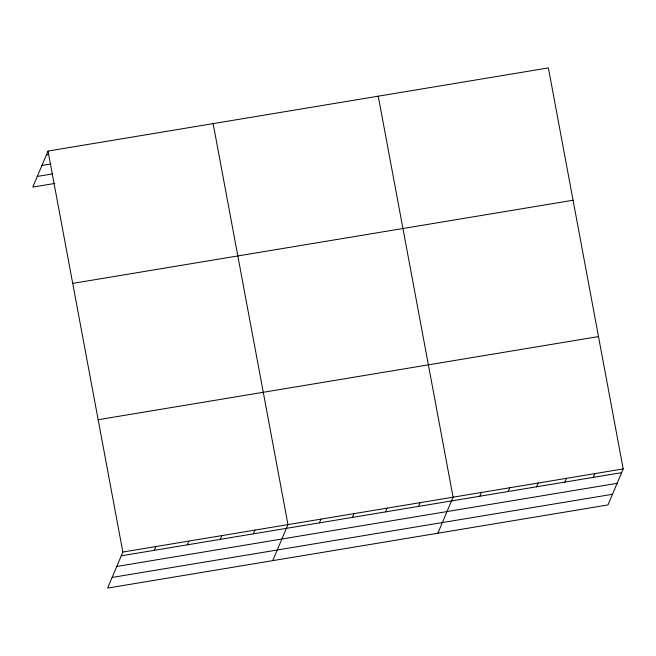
<?xml version="1.0" encoding="UTF-8"?>
<svg xmlns="http://www.w3.org/2000/svg" width="656" height="656" viewBox="0 0 656 656"><rect width="100%" height="100%" fill="white"/><g stroke="black" fill="none" stroke-linecap="round" stroke-linejoin="round"><path stroke-width="0.98" d="M48.019 151.06L122.852 552.049L107.625 588.088L607.981 504.94L623.2 468.909L548.375 67.912L48.019 151.06L32.8 187.091L54.817 183.434M154.291 550.318L155.874 546.563M187.313 544.833L188.895 541.077M220.334 539.339L221.917 535.591M253.355 533.853L254.946 530.097M272.74 560.65L287.968 524.611L213.134 123.623M319.406 522.881L320.989 519.126M352.428 517.395L354.01 513.64M385.449 511.901L387.032 508.154M418.471 506.416L420.061 502.66M437.855 533.213L453.083 497.174L378.25 96.178M479.848 496.215L481.43 492.467M508.203 491.508L509.786 487.752M536.559 486.793L538.141 483.037M564.906 482.086L566.497 478.331M593.262 477.371L594.844 473.616M46.437 154.808L48.437 154.48M41.935 165.468L50.947 163.967M37.302 176.439L52.308 173.947M72.718 283.384L573.065 200.244M98.154 419.725L598.51 336.577M122.852 552.049L623.2 468.909M121.262 555.804L621.617 472.656M116.768 566.456L617.116 483.316M112.127 577.436L612.474 494.288"/></g></svg>
